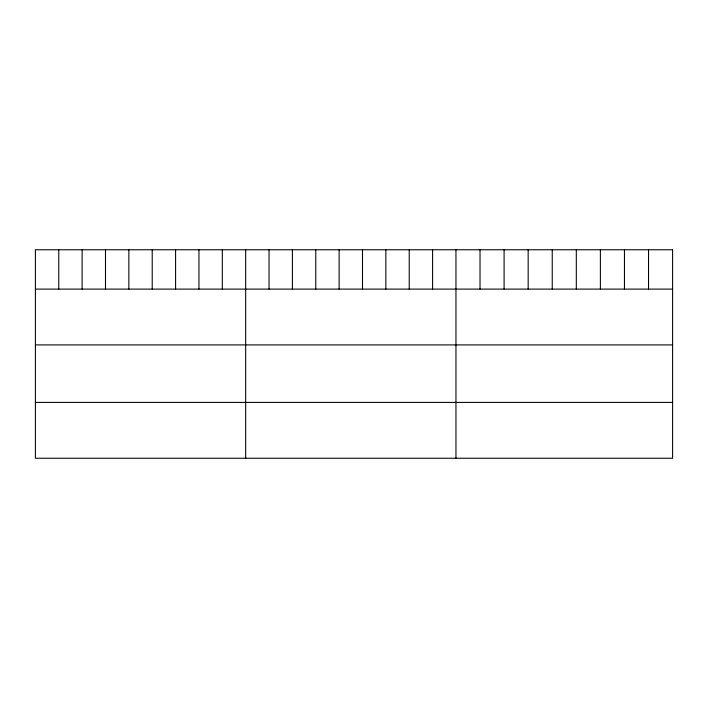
<?xml version="1.0" encoding="UTF-8"?>
<svg xmlns="http://www.w3.org/2000/svg" width="708" height="708" viewBox="0 0 708 708"><rect width="100%" height="100%" fill="white"/><g stroke="black" fill="none" stroke-linecap="round" stroke-linejoin="round"><path stroke-width="1.06" d="M35.4 289.103L672.6 289.103M35.4 344.911L672.6 344.911M35.4 402.418L672.6 402.418M648.528 249.765L648.528 289.103M624.456 249.765L624.456 289.103M600.384 249.765L600.384 289.103M576.312 249.765L576.312 289.103M552.24 249.765L552.24 289.103M528.168 249.765L528.168 289.103M504.096 249.765L504.096 289.103M480.024 249.765L480.024 289.103M455.952 249.765L455.952 458.235M432.588 249.765L432.588 289.103M409.224 249.765L409.224 289.103M385.86 249.765L385.86 289.103M362.496 249.765L362.496 289.103M339.132 249.765L339.132 289.103M315.768 249.765L315.768 289.103M292.404 249.765L292.404 289.103M269.04 249.765L269.04 289.103M245.676 249.765L245.676 458.235M222.312 249.765L222.312 289.103M198.948 249.765L198.948 289.103M175.584 249.765L175.584 289.103M152.22 249.765L152.22 289.103M128.856 249.765L128.856 289.103M105.492 249.765L105.492 289.103M82.128 249.765L82.128 289.103M58.764 249.765L58.764 289.103M672.6 249.765L35.4 249.765L35.4 458.235L672.6 458.235L672.6 249.765"/></g></svg>
